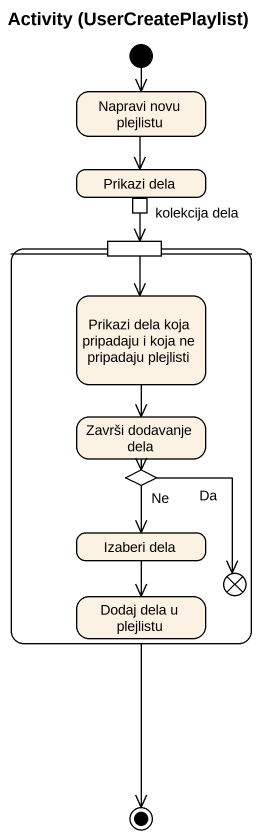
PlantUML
@startuml
title Activity (UserCreatePlaylist)
hide empty description
state "Napravi novu plejlistu" as Napravi_novu_plejlistu
state "Prikazi dela" as Prikazi_dela {
  state "kolekcija dela" as kolekcija_dela <<outputPin>>
}
state " " as state1 {
  state pin1 <<inputPin>>
  state "Prikazi dela koja pripadaju i koja ne pripadaju plejlisti" as Prikazi_dela_koja_pripadaju
  state "Završi dodavanje dela" as Završi_dodavanje_dela
  state choice1 <<choice>>
  state "Izaberi dela" as Izaberi_dela
  state "Dodaj dela u plejlistu" as Dodaj_dela_u_plejlistu
  state flowfinal1 <<end>>
}
[*] --> Napravi_novu_plejlistu
Napravi_novu_plejlistu --> Prikazi_dela
pin1 --> Prikazi_dela_koja_pripadaju
kolekcija_dela --> pin1
Prikazi_dela_koja_pripadaju --> Završi_dodavanje_dela
Završi_dodavanje_dela --> choice1
choice1 --> Izaberi_dela : Ne
choice1 --> flowfinal1 : Da
Izaberi_dela --> Dodaj_dela_u_plejlistu
state1 --> [*]
@enduml
